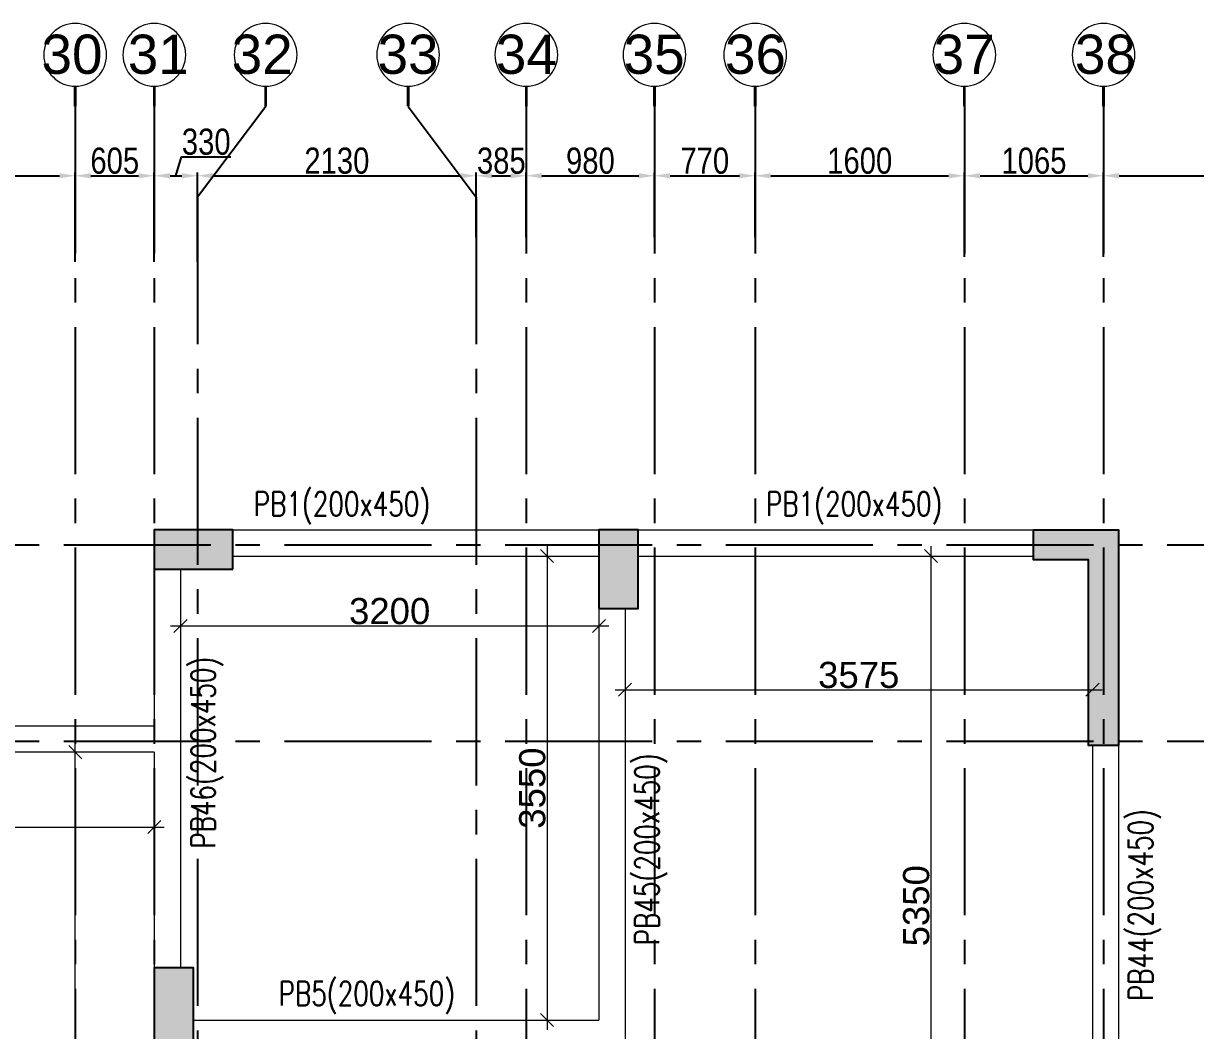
# Model space of a CAD drawing. Header units: millimetres. Extents: x 1277257 to 1543892, y 206696 to 309376.
# Drawn here: x 1422635 to 1431599, y 251854 to 259559 of the extents above; entities that cross this region are included whole.
import ezdxf
from ezdxf.enums import TextEntityAlignment as Align

# ---------------------------------------------------------------- set-up
doc = ezdxf.new("R2010")
doc.units = ezdxf.units.MM
doc.header["$LTSCALE"] = 500
doc.header["$MEASUREMENT"] = 0
doc.header["$PDMODE"] = 34
doc.linetypes.add('Site$0$CENTER2', pattern=[1.125, 0.75, -0.125, 0.125, -0.125])
doc.layers.get('Defpoints').update_dxf_attribs({"lineweight": 0})
for name, color, linetype, lineweight in [('CUT OUT', 1, 'Continuous', 13), ('GRID NO.', 7, 'Continuous', 20), ('S - SUNK', 251, 'Continuous', 0), ('TOWER COL HATCH', 253, 'Continuous', 20)]:
    doc.layers.add(name, color=color, linetype=linetype, lineweight=lineweight)
for name, color, linetype in [('GRID', 7, 'Continuous'), ('GRID DIM', 7, 'Continuous'), ('S-COLUMN-HATCH', 253, 'Continuous'), ('S-FRAMING PLAN', 4, 'Continuous'), ('T BEAM N', 3, 'Continuous'), ('TOWER AREA COLUMN.', 6, 'Continuous')]:
    doc.layers.add(name, color=color, linetype=linetype)
doc.styles.add('3mm', font='arial.ttf')
doc.styles.add('D50', font='arial.ttf', dxfattribs={"width": 0.8})
doc.styles.add('S-T', font='romans.shx')
doc.dimstyles.new('INNER DIM', dxfattribs={"dimtxt": 200, "dimasz": 120, "dimexe": 25, "dimexo": 25, "dimgap": 12, "dimtad": 1, "dimdec": 0, "dimrnd": 5, "dimzin": 0, "dimdsep": 46, "dimtxsty": 'D50', "dimcen": 0.09, "dimdle": 25, "dimclrt": 6, "dimadec": 0, "dimazin": 0, "dimtfac": 1, "dimtdec": 0, "dimtofl": 0, "dimtmove": 1, "dimatfit": 3, "dimfxl": 75, "dimtolj": 1, "dimtzin": 0, "dimarcsym": 0})
doc.dimstyles.new('PARAMVEER', dxfattribs={"dimtxt": 200, "dimasz": 100, "dimexe": 0, "dimexo": 25, "dimgap": 10, "dimtad": 1, "dimdec": 0, "dimrnd": 5, "dimzin": 0, "dimdsep": 46, "dimtxsty": '3mm', "dimblk": 'OBLIQUE', "dimcen": 0.09, "dimdle": 75, "dimclrd": 1, "dimclre": 1, "dimclrt": 3, "dimadec": 0, "dimazin": 0, "dimtfac": 1, "dimtdec": 0, "dimtmove": 1, "dimatfit": 3, "dimfxl": 100, "dimtolj": 1, "dimtzin": 0, "dimlwd": 18, "dimlwe": 5, "dimarcsym": 0})

# ---------------------------------------------------------------- blocks, each defined once
blk = doc.blocks.new('RW2952R')
at = {"layer": 'S-FRAMING PLAN', "color": 3, "linetype": 'ByBlock', "lineweight": 20, "ltscale": 10}
for p, q in [((1380405.6, 255683.6), (1377380.6, 255683.6)), ((1383505.6, 255683.6), (1380705.6, 255683.6)), ((1380405.6, 255483.6), (1377380.6, 255483.6)), ((1383505.6, 255483.6), (1380705.6, 255483.6)), ((1383905.6, 255383.6), (1383905.6, 252333.6)), ((1384105.6, 255383.6), (1384105.6, 254183.6)), ((1380505.6, 255083.6), (1380505.6, 250533.6)), ((1380705.6, 255083.6), (1380705.6, 251933.6)), ((1384105.6, 254183.6), (1387405.6, 254183.6)), ((1376730.6, 254033.6), (1376730.6, 250233.6)), ((1376930.6, 254033.6), (1376930.6, 250233.6)), ((1384105.6, 253983.6), (1384105.6, 252333.6)), ((1384105.6, 253983.6), (1387405.6, 253983.6)), ((1383805.6, 251933.6), (1380705.6, 251933.6))]:
    blk.add_line(p, q, dxfattribs=at)
blk = doc.blocks.new('GRID MARK')
at = {"layer": 'GRID NO.', "const_width": 50}
blk.add_lwpolyline([(0, -541), (0, -891)], dxfattribs=at)
at = {"layer": 'GRID NO.'}
blk.add_circle((0, 0), 541, dxfattribs=at)
at = {"layer": 'GRID NO.', "style": 'D50', "width": 0.8}
blk.add_attdef('Y1', text='', height=500, dxfattribs=at).set_placement((-33, -267), align=Align.CENTER)
blk = doc.blocks.new('*D37')
at = {"layer": 'Defpoints', "color": 0, "linetype": 'Continuous', "transparency": 16777216}
for p in [(1423030.6, 258393.3), (1423030.6, 257708.6), (1421530.6, 257509.7)]:
    blk.add_point(p, dxfattribs=at)
at = {"layer": 'GRID DIM', "color": 0, "linetype": 'Continuous', "lineweight": -2, "transparency": 16777216}
for p, q in [((1421530.6, 257534.7), (1421530.6, 258418.3)), ((1423030.6, 257733.6), (1423030.6, 258418.3))]:
    blk.add_line(p, q, dxfattribs=at)
at = {"layer": 'GRID DIM', "linetype": 'Continuous', "lineweight": -2, "transparency": 16777216}
blk.add_line((1421650.6, 258393.3), (1422910.6, 258393.3), dxfattribs=at)
at = {"layer": 'GRID DIM', "linetype": 'Continuous', "transparency": 16777216}
for points in [[(1421650.6, 258413.3), (1421650.6, 258373.3), (1421530.6, 258393.3)], [(1422910.6, 258413.3), (1422910.6, 258373.3), (1423030.6, 258393.3)]]:
    blk.add_solid(points, dxfattribs=at)
at = {"layer": 'GRID DIM', "linetype": 'Continuous', "transparency": 16777216, "insert": (1422280.6, 258507.4), "char_height": 200, "attachment_point": 5, "style": 'D50'}
blk.add_mtext('\\A1;1500', dxfattribs=at)
blk = doc.blocks.new('*D38')
at = {"layer": 'Defpoints', "color": 0, "linetype": 'Continuous', "transparency": 16777216}
for p in [(1423635.6, 258393.3), (1423030.6, 257708.6), (1423635.6, 257708.6)]:
    blk.add_point(p, dxfattribs=at)
at = {"layer": 'GRID DIM', "color": 0, "linetype": 'Continuous', "lineweight": -2, "transparency": 16777216}
for p, q in [((1423030.6, 257733.6), (1423030.6, 258418.3)), ((1423635.6, 257733.6), (1423635.6, 258418.3))]:
    blk.add_line(p, q, dxfattribs=at)
at = {"layer": 'GRID DIM', "linetype": 'Continuous', "lineweight": -2, "transparency": 16777216}
blk.add_line((1423150.6, 258393.3), (1423515.6, 258393.3), dxfattribs=at)
at = {"layer": 'GRID DIM', "linetype": 'Continuous', "transparency": 16777216}
for points in [[(1423150.6, 258413.3), (1423150.6, 258373.3), (1423030.6, 258393.3)], [(1423515.6, 258413.3), (1423515.6, 258373.3), (1423635.6, 258393.3)]]:
    blk.add_solid(points, dxfattribs=at)
at = {"layer": 'GRID DIM', "linetype": 'Continuous', "transparency": 16777216, "insert": (1423333.1, 258507.4), "char_height": 200, "attachment_point": 5, "style": 'D50'}
blk.add_mtext('\\A1;605', dxfattribs=at)
blk = doc.blocks.new('*D39')
at = {"layer": 'Defpoints', "color": 0, "linetype": 'Continuous', "transparency": 16777216}
for p in [(1423965.6, 258393.3), (1423635.6, 257708.6), (1423965.6, 257708.6)]:
    blk.add_point(p, dxfattribs=at)
at = {"layer": 'GRID DIM', "linetype": 'Continuous', "lineweight": -2, "transparency": 16777216}
for p, q in [((1423800.6, 258393.3), (1423844.2, 258538.5)), ((1423844.2, 258538.5), (1424221, 258538.5)), ((1423755.6, 258393.3), (1423845.6, 258393.3))]:
    blk.add_line(p, q, dxfattribs=at)
at = {"layer": 'GRID DIM', "color": 0, "linetype": 'Continuous', "lineweight": -2, "transparency": 16777216}
for p, q in [((1423635.6, 257733.6), (1423635.6, 258418.3)), ((1423965.6, 257733.6), (1423965.6, 258418.3))]:
    blk.add_line(p, q, dxfattribs=at)
at = {"layer": 'GRID DIM', "linetype": 'Continuous', "transparency": 16777216}
for points in [[(1423755.6, 258413.3), (1423755.6, 258373.3), (1423635.6, 258393.3)], [(1423845.6, 258413.3), (1423845.6, 258373.3), (1423965.6, 258393.3)]]:
    blk.add_solid(points, dxfattribs=at)
at = {"layer": 'GRID DIM', "linetype": 'Continuous', "transparency": 16777216, "insert": (1424032.6, 258652.6), "char_height": 200, "attachment_point": 5, "style": 'D50'}
blk.add_mtext('\\A1;330', dxfattribs=at)
blk = doc.blocks.new('*D40')
at = {"layer": 'Defpoints', "color": 0, "linetype": 'Continuous', "transparency": 16777216}
for p in [(1426098.1, 258393.3), (1426098.1, 257899.3), (1423965.6, 257708.6)]:
    blk.add_point(p, dxfattribs=at)
at = {"layer": 'GRID DIM', "color": 0, "linetype": 'Continuous', "lineweight": -2, "transparency": 16777216}
for p, q in [((1423965.6, 257733.6), (1423965.6, 258418.3)), ((1426098.1, 257924.3), (1426098.1, 258418.3))]:
    blk.add_line(p, q, dxfattribs=at)
at = {"layer": 'GRID DIM', "linetype": 'Continuous', "lineweight": -2, "transparency": 16777216}
blk.add_line((1424085.6, 258393.3), (1425978.1, 258393.3), dxfattribs=at)
at = {"layer": 'GRID DIM', "linetype": 'Continuous', "transparency": 16777216}
for points in [[(1424085.6, 258413.3), (1424085.6, 258373.3), (1423965.6, 258393.3)], [(1425978.1, 258413.3), (1425978.1, 258373.3), (1426098.1, 258393.3)]]:
    blk.add_solid(points, dxfattribs=at)
at = {"layer": 'GRID DIM', "linetype": 'Continuous', "transparency": 16777216, "insert": (1425031.9, 258507.5), "char_height": 200, "attachment_point": 5, "style": 'D50'}
blk.add_mtext('\\A1;2130', dxfattribs=at)
blk = doc.blocks.new('*D41')
at = {"layer": 'Defpoints', "color": 0, "linetype": 'Continuous', "transparency": 16777216}
for p in [(1426480.6, 258393.3), (1426098.1, 257899.3), (1426480.6, 257899.3)]:
    blk.add_point(p, dxfattribs=at)
at = {"layer": 'GRID DIM', "color": 0, "linetype": 'Continuous', "lineweight": -2, "transparency": 16777216}
for p, q in [((1426098.1, 257924.3), (1426098.1, 258418.3)), ((1426480.6, 257924.3), (1426480.6, 258418.3))]:
    blk.add_line(p, q, dxfattribs=at)
at = {"layer": 'GRID DIM', "linetype": 'Continuous', "lineweight": -2, "transparency": 16777216}
blk.add_line((1426218.1, 258393.3), (1426360.6, 258393.3), dxfattribs=at)
at = {"layer": 'GRID DIM', "linetype": 'Continuous', "transparency": 16777216}
for points in [[(1426218.1, 258413.3), (1426218.1, 258373.3), (1426098.1, 258393.3)], [(1426360.6, 258413.3), (1426360.6, 258373.3), (1426480.6, 258393.3)]]:
    blk.add_solid(points, dxfattribs=at)
at = {"layer": 'GRID DIM', "linetype": 'Continuous', "transparency": 16777216, "insert": (1426289.4, 258507.5), "char_height": 200, "attachment_point": 5, "style": 'D50'}
blk.add_mtext('\\A1;385', dxfattribs=at)
blk = doc.blocks.new('*D42')
at = {"layer": 'Defpoints', "color": 0, "linetype": 'Continuous', "transparency": 16777216}
for p in [(1427460.6, 258393.3), (1426480.6, 257899.3), (1427460.6, 257899.3)]:
    blk.add_point(p, dxfattribs=at)
at = {"layer": 'GRID DIM', "color": 0, "linetype": 'Continuous', "lineweight": -2, "transparency": 16777216}
for p, q in [((1426480.6, 257924.3), (1426480.6, 258418.3)), ((1427460.6, 257924.3), (1427460.6, 258418.3))]:
    blk.add_line(p, q, dxfattribs=at)
at = {"layer": 'GRID DIM', "linetype": 'Continuous', "lineweight": -2, "transparency": 16777216}
blk.add_line((1426600.6, 258393.3), (1427340.6, 258393.3), dxfattribs=at)
at = {"layer": 'GRID DIM', "linetype": 'Continuous', "transparency": 16777216}
for points in [[(1426600.6, 258413.3), (1426600.6, 258373.3), (1426480.6, 258393.3)], [(1427340.6, 258413.3), (1427340.6, 258373.3), (1427460.6, 258393.3)]]:
    blk.add_solid(points, dxfattribs=at)
at = {"layer": 'GRID DIM', "linetype": 'Continuous', "transparency": 16777216, "insert": (1426970.6, 258507.4), "char_height": 200, "attachment_point": 5, "style": 'D50'}
blk.add_mtext('\\A1;980', dxfattribs=at)
blk = doc.blocks.new('*D43')
at = {"layer": 'Defpoints', "color": 0, "linetype": 'Continuous', "transparency": 16777216}
for p in [(1428230.6, 258393.3), (1427460.6, 257899.3), (1428230.6, 257899.3)]:
    blk.add_point(p, dxfattribs=at)
at = {"layer": 'GRID DIM', "color": 0, "linetype": 'Continuous', "lineweight": -2, "transparency": 16777216}
for p, q in [((1427460.6, 257924.3), (1427460.6, 258418.3)), ((1428230.6, 257924.3), (1428230.6, 258418.3))]:
    blk.add_line(p, q, dxfattribs=at)
at = {"layer": 'GRID DIM', "linetype": 'Continuous', "lineweight": -2, "transparency": 16777216}
blk.add_line((1427580.6, 258393.3), (1428110.6, 258393.3), dxfattribs=at)
at = {"layer": 'GRID DIM', "linetype": 'Continuous', "transparency": 16777216}
for points in [[(1427580.6, 258413.3), (1427580.6, 258373.3), (1427460.6, 258393.3)], [(1428110.6, 258413.3), (1428110.6, 258373.3), (1428230.6, 258393.3)]]:
    blk.add_solid(points, dxfattribs=at)
at = {"layer": 'GRID DIM', "linetype": 'Continuous', "transparency": 16777216, "insert": (1427845.6, 258507.4), "char_height": 200, "attachment_point": 5, "style": 'D50'}
blk.add_mtext('\\A1;770', dxfattribs=at)
blk = doc.blocks.new('*D44')
at = {"layer": 'Defpoints', "color": 0, "linetype": 'Continuous', "transparency": 16777216}
for p in [(1429830.6, 258393.3), (1428230.6, 257899.3), (1429830.6, 257747.4)]:
    blk.add_point(p, dxfattribs=at)
at = {"layer": 'GRID DIM', "color": 0, "linetype": 'Continuous', "lineweight": -2, "transparency": 16777216}
for p, q in [((1428230.6, 257924.3), (1428230.6, 258418.3)), ((1429830.6, 257772.4), (1429830.6, 258418.3))]:
    blk.add_line(p, q, dxfattribs=at)
at = {"layer": 'GRID DIM', "linetype": 'Continuous', "lineweight": -2, "transparency": 16777216}
blk.add_line((1428350.6, 258393.3), (1429710.6, 258393.3), dxfattribs=at)
at = {"layer": 'GRID DIM', "linetype": 'Continuous', "transparency": 16777216}
for points in [[(1428350.6, 258413.3), (1428350.6, 258373.3), (1428230.6, 258393.3)], [(1429710.6, 258413.3), (1429710.6, 258373.3), (1429830.6, 258393.3)]]:
    blk.add_solid(points, dxfattribs=at)
at = {"layer": 'GRID DIM', "linetype": 'Continuous', "transparency": 16777216, "insert": (1429030.6, 258507.4), "char_height": 200, "attachment_point": 5, "style": 'D50'}
blk.add_mtext('\\A1;1600', dxfattribs=at)
blk = doc.blocks.new('*D45')
at = {"layer": 'Defpoints', "color": 0, "linetype": 'Continuous', "transparency": 16777216}
for p in [(1430895.6, 258393.3), (1429830.6, 257747.4), (1430895.6, 257747.4)]:
    blk.add_point(p, dxfattribs=at)
at = {"layer": 'GRID DIM', "color": 0, "linetype": 'Continuous', "lineweight": -2, "transparency": 16777216}
for p, q in [((1429830.6, 257772.4), (1429830.6, 258418.3)), ((1430895.6, 257772.4), (1430895.6, 258418.3))]:
    blk.add_line(p, q, dxfattribs=at)
at = {"layer": 'GRID DIM', "linetype": 'Continuous', "lineweight": -2, "transparency": 16777216}
blk.add_line((1429950.6, 258393.3), (1430775.6, 258393.3), dxfattribs=at)
at = {"layer": 'GRID DIM', "linetype": 'Continuous', "transparency": 16777216}
for points in [[(1429950.6, 258413.3), (1429950.6, 258373.3), (1429830.6, 258393.3)], [(1430775.6, 258413.3), (1430775.6, 258373.3), (1430895.6, 258393.3)]]:
    blk.add_solid(points, dxfattribs=at)
at = {"layer": 'GRID DIM', "linetype": 'Continuous', "transparency": 16777216, "insert": (1430363.1, 258507.4), "char_height": 200, "attachment_point": 5, "style": 'D50'}
blk.add_mtext('\\A1;1065', dxfattribs=at)
blk = doc.blocks.new('*D46')
at = {"layer": 'Defpoints', "color": 0, "linetype": 'Continuous', "transparency": 16777216}
for p in [(1433330.6, 258393.3), (1430895.6, 257747.4), (1433330.6, 257747.4)]:
    blk.add_point(p, dxfattribs=at)
at = {"layer": 'GRID DIM', "color": 0, "linetype": 'Continuous', "lineweight": -2, "transparency": 16777216}
for p, q in [((1430895.6, 257772.4), (1430895.6, 258418.3)), ((1433330.6, 257772.4), (1433330.6, 258418.3))]:
    blk.add_line(p, q, dxfattribs=at)
at = {"layer": 'GRID DIM', "linetype": 'Continuous', "lineweight": -2, "transparency": 16777216}
blk.add_line((1431015.6, 258393.3), (1433210.6, 258393.3), dxfattribs=at)
at = {"layer": 'GRID DIM', "linetype": 'Continuous', "transparency": 16777216}
for points in [[(1431015.6, 258413.3), (1431015.6, 258373.3), (1430895.6, 258393.3)], [(1433210.6, 258413.3), (1433210.6, 258373.3), (1433330.6, 258393.3)]]:
    blk.add_solid(points, dxfattribs=at)
at = {"layer": 'GRID DIM', "linetype": 'Continuous', "transparency": 16777216, "insert": (1432113.1, 258507.5), "char_height": 200, "attachment_point": 5, "style": 'D50'}
blk.add_mtext('\\A1;2435', dxfattribs=at)
blk = doc.blocks.new('3tgra')
at = {"layer": 'TOWER COL HATCH'}
h = blk.add_hatch(color=253, dxfattribs=at)
h.dxf.hatch_style = 1
h.paths.add_polyline_path([(1377380.6, 95141.6), (1376730.6, 95141.6), (1376730.6, 93491.6), (1376960.6, 93491.6), (1376960.6, 94911.6), (1377380.6, 94911.6)])
h = blk.add_hatch(color=253, dxfattribs=at)
h.dxf.hatch_style = 1
h.paths.add_polyline_path([(1380705.6, 94541.6), (1380405.6, 94541.6), (1380405.6, 95141.6), (1380705.6, 95141.6)])
h = blk.add_hatch(color=253, dxfattribs=at)
h.dxf.hatch_style = 1
h.paths.add_polyline_path([(1383505.6, 94841.6), (1383505.6, 95141.6), (1384105.6, 95141.6), (1384105.6, 94841.6)])
h = blk.add_hatch(color=253, dxfattribs=at)
h.dxf.hatch_style = 1
h.paths.add_polyline_path([(1384105.6, 91191.6), (1383805.6, 91191.6), (1383805.6, 91791.6), (1384105.6, 91791.6)])
at = {"layer": 'TOWER AREA COLUMN.', "color": 4}
blk.add_lwpolyline([(1377380.6, 95141.6), (1376730.6, 95141.6), (1376730.6, 93491.6), (1376960.6, 93491.6), (1376960.6, 94911.6), (1377380.6, 94911.6), (1377380.6, 95141.6)], dxfattribs=at)
for points in [[(1380705.6, 94541.6), (1380405.6, 94541.6), (1380405.6, 95141.6), (1380705.6, 95141.6)], [(1383505.6, 94841.6), (1383505.6, 95141.6), (1384105.6, 95141.6), (1384105.6, 94841.6)], [(1384105.6, 91191.6), (1383805.6, 91191.6), (1383805.6, 91791.6), (1384105.6, 91791.6)]]:
    blk.add_lwpolyline(points, close=True, dxfattribs=at)
blk = doc.blocks.new('_Oblique')
at = {"color": 0, "linetype": 'ByBlock', "lineweight": -2}
blk.add_line((-0.5, -0.5), (0.5, 0.5), dxfattribs=at)
blk = doc.blocks.new('*D477')
at = {"layer": 'Defpoints', "color": 0, "ltscale": 10, "transparency": 16777216}
for p in [(1423635.6, 253983.6), (1419915.6, 253953.6), (1423635.6, 253410.8)]:
    blk.add_point(p, dxfattribs=at)
at = {"layer": 'S-COLUMN-HATCH', "color": 1, "linetype": 'Continuous', "lineweight": 18, "ltscale": 10, "transparency": 16777216}
blk.add_line((1419840.6, 253410.8), (1423710.6, 253410.8), dxfattribs=at)
at = {"layer": 'S-COLUMN-HATCH', "color": 1, "linetype": 'Continuous', "lineweight": 5, "ltscale": 10, "transparency": 16777216}
for p, q in [((1419915.6, 253410.9), (1419915.6, 253410.8)), ((1423635.6, 253410.9), (1423635.6, 253410.8))]:
    blk.add_line(p, q, dxfattribs=at)
at = {"layer": 'S-COLUMN-HATCH', "color": 1, "lineweight": 18, "ltscale": 10, "transparency": 16777216, "xscale": 100, "yscale": 100, "zscale": 100, "rotation": 180}
blk.add_blockref('_Oblique', (1419915.6, 253410.8), dxfattribs=at)
at = {"layer": 'S-COLUMN-HATCH', "color": 1, "lineweight": 18, "ltscale": 10, "transparency": 16777216, "xscale": 100, "yscale": 100, "zscale": 100}
blk.add_blockref('_Oblique', (1423635.6, 253410.8), dxfattribs=at)
at = {"layer": 'S-COLUMN-HATCH', "color": 4, "ltscale": 10, "transparency": 16777216, "insert": (1421775.6, 253523), "char_height": 200, "attachment_point": 5, "style": '3mm'}
blk.add_mtext('\\A1;3720', dxfattribs=at)
blk = doc.blocks.new('*D480')
at = {"layer": 'Defpoints', "color": 0, "ltscale": 10, "transparency": 16777216}
for p in [(1423030.6, 253983.6), (1423635.6, 253983.6), (1424020.6, 247818.6)]:
    blk.add_point(p, dxfattribs=at)
at = {"layer": 'S-COLUMN-HATCH', "color": 1, "linetype": 'Continuous', "lineweight": 18, "ltscale": 10, "transparency": 16777216}
blk.add_line((1423030.6, 247743.6), (1423030.6, 254058.6), dxfattribs=at)
at = {"layer": 'S-COLUMN-HATCH', "color": 1, "linetype": 'Continuous', "lineweight": 5, "ltscale": 10, "transparency": 16777216}
for p, q in [((1423030.8, 253983.6), (1423030.6, 253983.6)), ((1423030.8, 247818.6), (1423030.6, 247818.6))]:
    blk.add_line(p, q, dxfattribs=at)
at = {"layer": 'S-COLUMN-HATCH', "color": 1, "lineweight": 18, "ltscale": 10, "transparency": 16777216, "xscale": 100, "yscale": 100, "zscale": 100}
for p, rotation in [((1423030.6, 253983.6), 90), ((1423030.6, 247818.6), 270)]:
    blk.add_blockref('_Oblique', p, dxfattribs=dict(at, rotation=rotation))
at = {"layer": 'S-COLUMN-HATCH', "color": 4, "ltscale": 10, "transparency": 16777216, "insert": (1422918.5, 250901.1), "char_height": 200, "attachment_point": 5, "rotation": 90, "style": '3mm'}
blk.add_mtext('\\A1;6165', dxfattribs=at)
blk = doc.blocks.new('*D483')
at = {"layer": 'Defpoints', "color": 0, "ltscale": 10, "transparency": 16777216}
for p in [(1427035.6, 255483.6), (1426639.2, 251933.6), (1427035.6, 251933.6)]:
    blk.add_point(p, dxfattribs=at)
at = {"layer": 'S-COLUMN-HATCH', "color": 1, "linetype": 'Continuous', "lineweight": 18, "ltscale": 10, "transparency": 16777216}
blk.add_line((1426639.2, 255558.6), (1426639.2, 251858.6), dxfattribs=at)
at = {"layer": 'S-COLUMN-HATCH', "color": 1, "linetype": 'Continuous', "lineweight": 5, "ltscale": 10, "transparency": 16777216}
for p, q in [((1426639.4, 255483.6), (1426639.2, 255483.6)), ((1426639.4, 251933.6), (1426639.2, 251933.6))]:
    blk.add_line(p, q, dxfattribs=at)
at = {"layer": 'S-COLUMN-HATCH', "color": 1, "lineweight": 18, "ltscale": 10, "transparency": 16777216, "xscale": 100, "yscale": 100, "zscale": 100}
for p, rotation in [((1426639.2, 255483.6), 90), ((1426639.2, 251933.6), 270)]:
    blk.add_blockref('_Oblique', p, dxfattribs=dict(at, rotation=rotation))
at = {"layer": 'S-COLUMN-HATCH', "color": 4, "ltscale": 10, "transparency": 16777216, "insert": (1426527, 253708.6), "char_height": 200, "attachment_point": 5, "rotation": 90, "style": '3mm'}
blk.add_mtext('\\A1;3550', dxfattribs=at)
blk = doc.blocks.new('*D484')
at = {"layer": 'Defpoints', "color": 0, "ltscale": 10, "transparency": 16777216}
for p in [(1423835.6, 255383.6), (1427035.6, 255083.6), (1427035.6, 254949.5)]:
    blk.add_point(p, dxfattribs=at)
at = {"layer": 'S-COLUMN-HATCH', "color": 1, "linetype": 'Continuous', "lineweight": 18, "ltscale": 10, "transparency": 16777216}
blk.add_line((1423760.6, 254949.5), (1427110.6, 254949.5), dxfattribs=at)
at = {"layer": 'S-COLUMN-HATCH', "color": 1, "linetype": 'Continuous', "lineweight": 5, "ltscale": 10, "transparency": 16777216}
for p, q in [((1423835.6, 254949.6), (1423835.6, 254949.5)), ((1427035.6, 254949.6), (1427035.6, 254949.5))]:
    blk.add_line(p, q, dxfattribs=at)
at = {"layer": 'S-COLUMN-HATCH', "color": 1, "lineweight": 18, "ltscale": 10, "transparency": 16777216, "xscale": 100, "yscale": 100, "zscale": 100, "rotation": 180}
blk.add_blockref('_Oblique', (1423835.6, 254949.5), dxfattribs=at)
at = {"layer": 'S-COLUMN-HATCH', "color": 1, "lineweight": 18, "ltscale": 10, "transparency": 16777216, "xscale": 100, "yscale": 100, "zscale": 100}
blk.add_blockref('_Oblique', (1427035.6, 254949.5), dxfattribs=at)
at = {"layer": 'S-COLUMN-HATCH', "color": 4, "ltscale": 10, "transparency": 16777216, "insert": (1425435.6, 255061.6), "char_height": 200, "attachment_point": 5, "style": '3mm'}
blk.add_mtext('\\A1;3200', dxfattribs=at)
blk = doc.blocks.new('*D485')
at = {"layer": 'Defpoints', "color": 0, "ltscale": 10, "transparency": 16777216}
for p in [(1427235.6, 255083.6), (1430810.6, 254461), (1430810.6, 254033.6)]:
    blk.add_point(p, dxfattribs=at)
at = {"layer": 'S-COLUMN-HATCH', "color": 1, "linetype": 'Continuous', "lineweight": 18, "ltscale": 10, "transparency": 16777216}
blk.add_line((1427160.6, 254461), (1430885.6, 254461), dxfattribs=at)
at = {"layer": 'S-COLUMN-HATCH', "color": 1, "linetype": 'Continuous', "lineweight": 5, "ltscale": 10, "transparency": 16777216}
for p, q in [((1427235.6, 254461.2), (1427235.6, 254461)), ((1430810.6, 254460.9), (1430810.6, 254461))]:
    blk.add_line(p, q, dxfattribs=at)
at = {"layer": 'S-COLUMN-HATCH', "color": 1, "lineweight": 18, "ltscale": 10, "transparency": 16777216, "xscale": 100, "yscale": 100, "zscale": 100, "rotation": 180}
blk.add_blockref('_Oblique', (1427235.6, 254461), dxfattribs=at)
at = {"layer": 'S-COLUMN-HATCH', "color": 1, "lineweight": 18, "ltscale": 10, "transparency": 16777216, "xscale": 100, "yscale": 100, "zscale": 100}
blk.add_blockref('_Oblique', (1430810.6, 254461), dxfattribs=at)
at = {"layer": 'S-COLUMN-HATCH', "color": 4, "ltscale": 10, "transparency": 16777216, "insert": (1429023.1, 254573.2), "char_height": 200, "attachment_point": 5, "style": '3mm'}
blk.add_mtext('\\A1;3575', dxfattribs=at)
blk = doc.blocks.new('*D486')
at = {"layer": 'Defpoints', "color": 0, "ltscale": 10, "transparency": 16777216}
for p in [(1430360.6, 255483.6), (1429575.6, 250133.6), (1430410.6, 250133.6)]:
    blk.add_point(p, dxfattribs=at)
at = {"layer": 'S-COLUMN-HATCH', "color": 1, "linetype": 'Continuous', "lineweight": 18, "ltscale": 10, "transparency": 16777216}
blk.add_line((1429575.6, 255558.6), (1429575.6, 250058.6), dxfattribs=at)
at = {"layer": 'S-COLUMN-HATCH', "color": 1, "linetype": 'Continuous', "lineweight": 5, "ltscale": 10, "transparency": 16777216}
for p, q in [((1429575.7, 255483.6), (1429575.6, 255483.6)), ((1429575.7, 250133.6), (1429575.6, 250133.6))]:
    blk.add_line(p, q, dxfattribs=at)
at = {"layer": 'S-COLUMN-HATCH', "color": 1, "lineweight": 18, "ltscale": 10, "transparency": 16777216, "xscale": 100, "yscale": 100, "zscale": 100}
for p, rotation in [((1429575.6, 255483.6), 90), ((1429575.6, 250133.6), 270)]:
    blk.add_blockref('_Oblique', p, dxfattribs=dict(at, rotation=rotation))
at = {"layer": 'S-COLUMN-HATCH', "color": 4, "ltscale": 10, "transparency": 16777216, "insert": (1429463.4, 252808.6), "char_height": 200, "attachment_point": 5, "rotation": 90, "style": '3mm'}
blk.add_mtext('\\A1;5350', dxfattribs=at)
blk = doc.blocks.new('EEE')
at = {"layer": 'GRID', "color": 16, "linetype": 'Site$0$CENTER2', "ltscale": 3}
for points in [[(1423030.6, 258923.2), (1423030.6, 223711.9)], [(1423635.6, 258923.2), (1423635.6, 223711.9)], [(1424487.3, 258923.2), (1423965.6, 258229.8), (1423965.6, 223711.9)], [(1425576.4, 258923.2), (1426098.1, 258229.8), (1426098.1, 223711.9)], [(1426480.6, 258923.2), (1426480.6, 223711.9)], [(1427460.6, 258923.2), (1427460.6, 223711.9)], [(1428230.6, 258923.2), (1428230.6, 223711.9)], [(1429830.6, 258923.2), (1429830.6, 223711.9)], [(1430895.6, 258923.2), (1430895.6, 223711.9)], [(1363880.9, 255568.6), (1442964.5, 255568.6)], [(1363880.9, 254068.6), (1442964.5, 254068.6)]]:
    blk.add_lwpolyline(points, dxfattribs=at)
at = {"layer": 'GRID NO.'}
ref = blk.add_blockref('GRID MARK', (1423030.6, 259318.5), dxfattribs=dict(at, xscale=-0.4435200000032785, yscale=0.4435200000032785, zscale=0.4435200000032785))
ref.add_attrib('Y1', '30', dxfattribs={"height": 300, "style": 'D50'}).set_placement((1423006.1, 259172.9), align=Align.CENTER)
ref = blk.add_blockref('GRID MARK', (1423635.6, 259318.5), dxfattribs=dict(at, xscale=-0.4435200000032785, yscale=0.4435200000032785, zscale=0.4435200000032785))
ref.add_attrib('Y1', '31', dxfattribs={"height": 300, "style": 'D50'}).set_placement((1423665.9, 259172.9), align=Align.CENTER)
ref = blk.add_blockref('GRID MARK', (1424487.3, 259318.5), dxfattribs=dict(at, xscale=-0.4435200000032785, yscale=0.4435200000032785, zscale=0.4435200000032785))
ref.add_attrib('Y1', '32', dxfattribs={"height": 300, "style": 'D50'}).set_placement((1424460.7, 259172.9), align=Align.CENTER)
ref = blk.add_blockref('GRID MARK', (1425576.4, 259318.5), dxfattribs=dict(at, xscale=-0.4435200000032785, yscale=0.4435200000032785, zscale=0.4435200000032785))
ref.add_attrib('Y1', '33', dxfattribs={"height": 300, "style": 'D50'}).set_placement((1425576.4, 259172.9), align=Align.CENTER)
ref = blk.add_blockref('GRID MARK', (1426480.6, 259318.5), dxfattribs=dict(at, xscale=-0.4435200000032785, yscale=0.4435200000032785, zscale=0.4435200000032785))
ref.add_attrib('Y1', '34', dxfattribs={"height": 300, "style": 'D50'}).set_placement((1426481, 259172.9), align=Align.CENTER)
ref = blk.add_blockref('GRID MARK', (1427460.6, 259318.5), dxfattribs=dict(at, xscale=-0.4435200000032785, yscale=0.4435200000032785, zscale=0.4435200000032785))
ref.add_attrib('Y1', '35', dxfattribs={"height": 300, "style": 'D50'}).set_placement((1427458.8, 259172.9), align=Align.CENTER)
ref = blk.add_blockref('GRID MARK', (1428230.6, 259318.5), dxfattribs=dict(at, xscale=-0.4435200000032785, yscale=0.4435200000032785, zscale=0.4435200000032785))
ref.add_attrib('Y1', '36', dxfattribs={"height": 300, "style": 'D50'}).set_placement((1428233.1, 259172.9), align=Align.CENTER)
ref = blk.add_blockref('GRID MARK', (1429830.6, 259318.5), dxfattribs=dict(at, xscale=-0.4435200000032785, yscale=0.4435200000032785, zscale=0.4435200000032785))
ref.add_attrib('Y1', '37', dxfattribs={"height": 300, "style": 'D50'}).set_placement((1429829, 259172.9), align=Align.CENTER)
ref = blk.add_blockref('GRID MARK', (1430895.6, 259318.5), dxfattribs=dict(at, xscale=-0.4435200000032785, yscale=0.4435200000032785, zscale=0.4435200000032785))
ref.add_attrib('Y1', '38', dxfattribs={"height": 300, "style": 'D50'}).set_placement((1430909.5, 259172.9), align=Align.CENTER)
at = {"layer": 'GRID DIM', "color": 0, "linetype": 'Continuous'}
for base, p1, p2, picture, middle in [((1423965.6, 258393.3), (1423635.6, 257708.6), (1423965.6, 257708.6), '*D39', (1423856.2, 258652.6)), ((1423030.6, 258393.3), (1421530.6, 257509.7), (1423030.6, 257708.6), '*D37', (1422280.6, 258507.4)), ((1423635.6, 258393.3), (1423030.6, 257708.6), (1423635.6, 257708.6), '*D38', (1423333.1, 258507.4)), ((1426098.1307114, 258393.2772886), (1423965.6307114, 257708.5542668), (1426098.1307114, 257899.3286327), '*D40', (1425031.8807114, 258507.460099)), ((1426480.630713, 258393.277289), (1426098.130711, 257899.328633), (1426480.630713, 257899.328633), '*D41', (1426289.380712, 258507.460099)), ((1427460.6, 258393.3), (1426480.6, 257899.3), (1427460.6, 257899.3), '*D42', (1426970.6, 258507.4)), ((1428230.6, 258393.3), (1427460.6, 257899.3), (1428230.6, 257899.3), '*D43', (1427845.6, 258507.4)), ((1429830.6, 258393.3), (1428230.6, 257899.3), (1429830.6, 257747.4), '*D44', (1429030.6, 258507.4)), ((1430895.6, 258393.3), (1429830.6, 257747.4), (1430895.6, 257747.4), '*D45', (1430363.1, 258507.4)), ((1433330.6, 258393.3), (1430895.6, 257747.4), (1433330.6, 257747.4), '*D46', (1432113.1, 258507.5))]:
    dim = blk.add_linear_dim(base=base, p1=p1, p2=p2, dimstyle='INNER DIM', override={"dimclrd": 256, "dimclrt": 256}, dxfattribs=at)
    dim.commit()
    dim.dimension.update_dxf_attribs({"geometry": picture, "text_midpoint": middle})

msp = doc.modelspace()

# ---------------------------------------------------------------- block references
at = {"layer": 'CUT OUT', "color": 4, "xscale": -1}
msp.add_blockref('3tgra', (2807741.3, 160542.1), dxfattribs=at)
at = {"layer": 'GRID', "color": 4}
msp.add_blockref('EEE', (0, 0), dxfattribs=at)
at = {"layer": 'S - SUNK', "color": 4, "xscale": -1}
msp.add_blockref('RW2952R', (2807741.3, 0), dxfattribs=at)

# ---------------------------------------------------------------- texts
at = {"layer": 'T BEAM N', "color": 7, "lineweight": 0, "style": 'S-T', "width": 0.75}
for s, p in [('PB1(200x450)', (1424396, 255790.5)), ('PB1(200x450)', (1428313.3, 255790.5)), ('PB5(200x450)', (1424586.3, 252044.4))]:
    msp.add_text(s, height=185, dxfattribs=at).set_placement(p)
for s, p in [('PB46(200x450)', (1424101.3, 253244.6)), ('PB45(200x450)', (1427496.1, 252505.6)), ('PB44(200x450)', (1431271.1, 252079.1))]:
    msp.add_text(s, height=185, rotation=90, dxfattribs=at).set_placement(p)

# ---------------------------------------------------------------- dimensions: what is measured, and where the dimension line sits
at = {"layer": 'S-COLUMN-HATCH', "color": 1, "ltscale": 10}
for base, p1, p2, picture, middle in [((1426639.2, 251933.6), (1427035.6, 255483.6), (1427035.6, 251933.6), '*D483', (1426527, 253708.6)), ((1429575.6, 250133.6), (1430360.6, 255483.6), (1430410.6, 250133.6), '*D486', (1429463.4, 252808.6)), ((1423030.6, 253983.6), (1424020.6, 247818.6), (1423635.6, 253983.6), '*D480', (1422918.5, 250901.1))]:
    dim = msp.add_linear_dim(base=base, p1=p1, p2=p2, angle=90, dimstyle='PARAMVEER', override={"dimpost": '\\X', "dimclrt": 4, "dimfxl": 0.15, "dimfxlon": 1, "dimarcsym": 1}, dxfattribs=at)
    dim.commit()
    dim.dimension.update_dxf_attribs({"geometry": picture, "text_midpoint": middle})
for base, p1, p2, picture, middle in [((1427035.6, 254949.5), (1423835.6, 255383.6), (1427035.6, 255083.6), '*D484', (1425435.6, 255061.6)), ((1430810.6, 254461), (1427235.6, 255083.6), (1430810.6, 254033.6), '*D485', (1429023.1, 254573.2)), ((1423635.6, 253410.8), (1419915.6, 253953.6), (1423635.6, 253983.6), '*D477', (1421775.6, 253523))]:
    dim = msp.add_linear_dim(base=base, p1=p1, p2=p2, dimstyle='PARAMVEER', override={"dimpost": '\\X', "dimclrt": 4, "dimfxl": 0.15, "dimfxlon": 1, "dimarcsym": 1}, dxfattribs=at)
    dim.commit()
    dim.dimension.update_dxf_attribs({"geometry": picture, "text_midpoint": middle})

doc.saveas('drawing.dxf')
